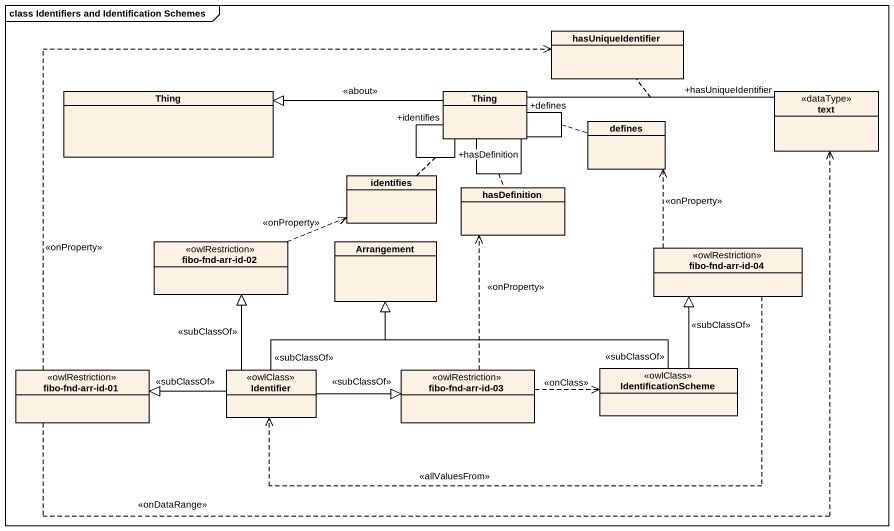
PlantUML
@startuml
mainframe class Identifiers and Identification Schemes
hide circle
hide empty members
class hasUniqueIdentifier
class Thing
class "Thing" as Thing_2
class text <<dataType>>
class defines
class identifies
class hasDefinition
class "fibo-fnd-arr-id-02" as fibo_fnd_arr_id_02 <<owlRestriction>>
class Arrangement
class "fibo-fnd-arr-id-04" as fibo_fnd_arr_id_04 <<owlRestriction>>
class "fibo-fnd-arr-id-01" as fibo_fnd_arr_id_01 <<owlRestriction>>
class Identifier <<owlClass>>
class "fibo-fnd-arr-id-03" as fibo_fnd_arr_id_03 <<owlRestriction>>
class IdentificationScheme <<owlClass>>
Thing_2 -left-|> Thing : <<about>>
Thing_2 -- "+identifies" Thing_2
(Thing_2, Thing_2) .. identifies
Thing_2 -- "+hasDefinition" Thing_2
(Thing_2, Thing_2) .. hasDefinition
Thing_2 -- "+defines" Thing_2
(Thing_2, Thing_2) .. defines
Thing_2 -right- "+hasUniqueIdentifier" text
(Thing_2, text) .. hasUniqueIdentifier
fibo_fnd_arr_id_02 .right.> identifies : <<onProperty>>
fibo_fnd_arr_id_04 .up.> defines : <<onProperty>>
fibo_fnd_arr_id_04 .left.> Identifier : <<allValuesFrom>>
fibo_fnd_arr_id_01 .up.> hasUniqueIdentifier : <<onProperty>>
fibo_fnd_arr_id_01 .right.> text : <<onDataRange>>
Identifier -up-|> fibo_fnd_arr_id_02 : <<subClassOf>>
Identifier -up-|> Arrangement : <<subClassOf>>
Identifier -left-|> fibo_fnd_arr_id_01 : <<subClassOf>>
Identifier -right-|> fibo_fnd_arr_id_03 : <<subClassOf>>
fibo_fnd_arr_id_03 .up.> hasDefinition : <<onProperty>>
fibo_fnd_arr_id_03 .right.> IdentificationScheme : <<onClass>>
IdentificationScheme -left-|> Arrangement : <<subClassOf>>
IdentificationScheme -up-|> fibo_fnd_arr_id_04 : <<subClassOf>>
@enduml
